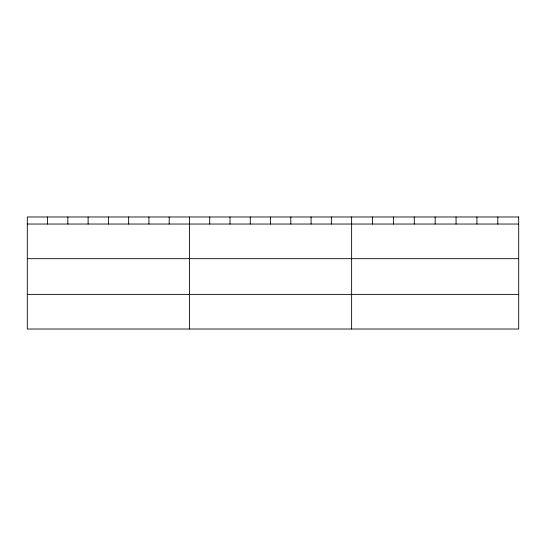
<?xml version="1.0" encoding="UTF-8"?>
<svg xmlns="http://www.w3.org/2000/svg" width="546" height="546" viewBox="0 0 546 546"><rect width="100%" height="100%" fill="white"/><g stroke="black" fill="none" stroke-linecap="round" stroke-linejoin="round"><path stroke-width="0.82" d="M27.3 224.037L518.7 224.037M27.3 258.681L518.7 258.681M27.3 294.376L518.7 294.376M497.815 216.98L497.815 224.037M476.931 216.98L476.931 224.037M456.047 216.98L456.047 224.037M435.162 216.98L435.162 224.037M414.277 216.98L414.277 224.037M393.393 216.98L393.393 224.037M372.508 216.98L372.508 224.037M351.624 216.98L351.624 329.02M331.354 216.98L331.354 224.037M311.084 216.98L311.084 224.037M290.813 216.98L290.813 224.037M270.543 216.98L270.543 224.037M250.273 216.98L250.273 224.037M230.002 216.98L230.002 224.037M209.732 216.98L209.732 224.037M189.462 216.98L189.462 329.02M169.192 216.98L169.192 224.037M148.921 216.98L148.921 224.037M128.651 216.98L128.651 224.037M108.381 216.98L108.381 224.037M88.111 216.98L88.111 224.037M67.841 216.98L67.841 224.037M47.57 216.98L47.57 224.037M518.7 216.98L27.3 216.98L27.3 329.02L518.7 329.02L518.7 216.98"/></g></svg>
